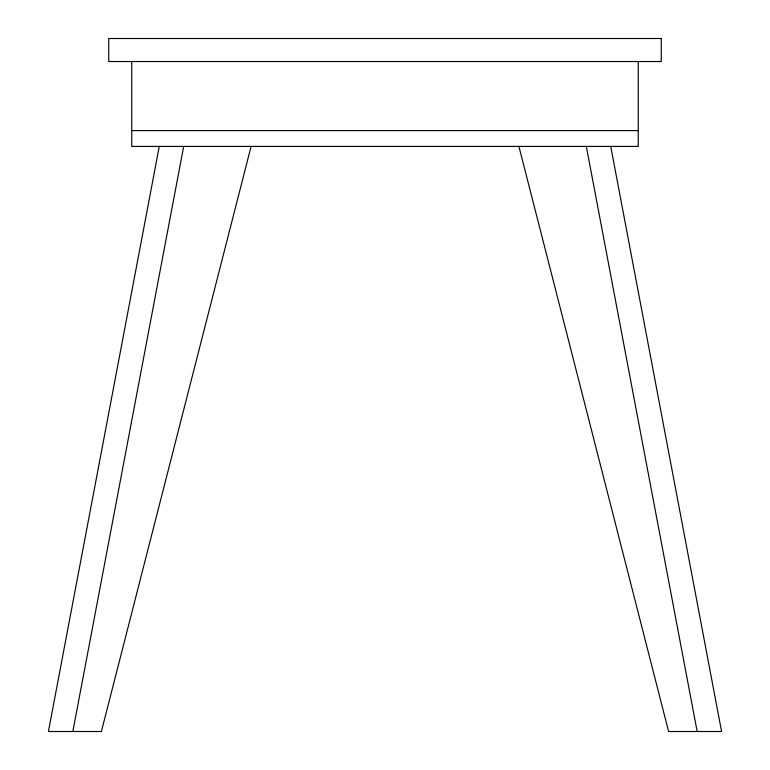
<?xml version="1.0" encoding="UTF-8"?>
<svg xmlns="http://www.w3.org/2000/svg" width="770" height="770" viewBox="0 0 770 770"><rect width="100%" height="100%" fill="white"/><g stroke="black" fill="none" stroke-linecap="round" stroke-linejoin="round"><path stroke-width="1.16" d="M159.265 146.416L48.414 731.5L101.39 731.5L251.097 146.416M72.832 731.5L183.684 146.416M131.747 130.592L638.253 130.592M518.903 146.416L668.61 731.5L721.586 731.5L610.735 146.416M586.317 146.416L697.168 731.5M638.253 61.523L638.253 146.416L131.747 146.416L131.747 61.523M661.276 38.5L108.724 38.5L108.724 61.523L661.276 61.523L661.276 38.5"/></g></svg>
